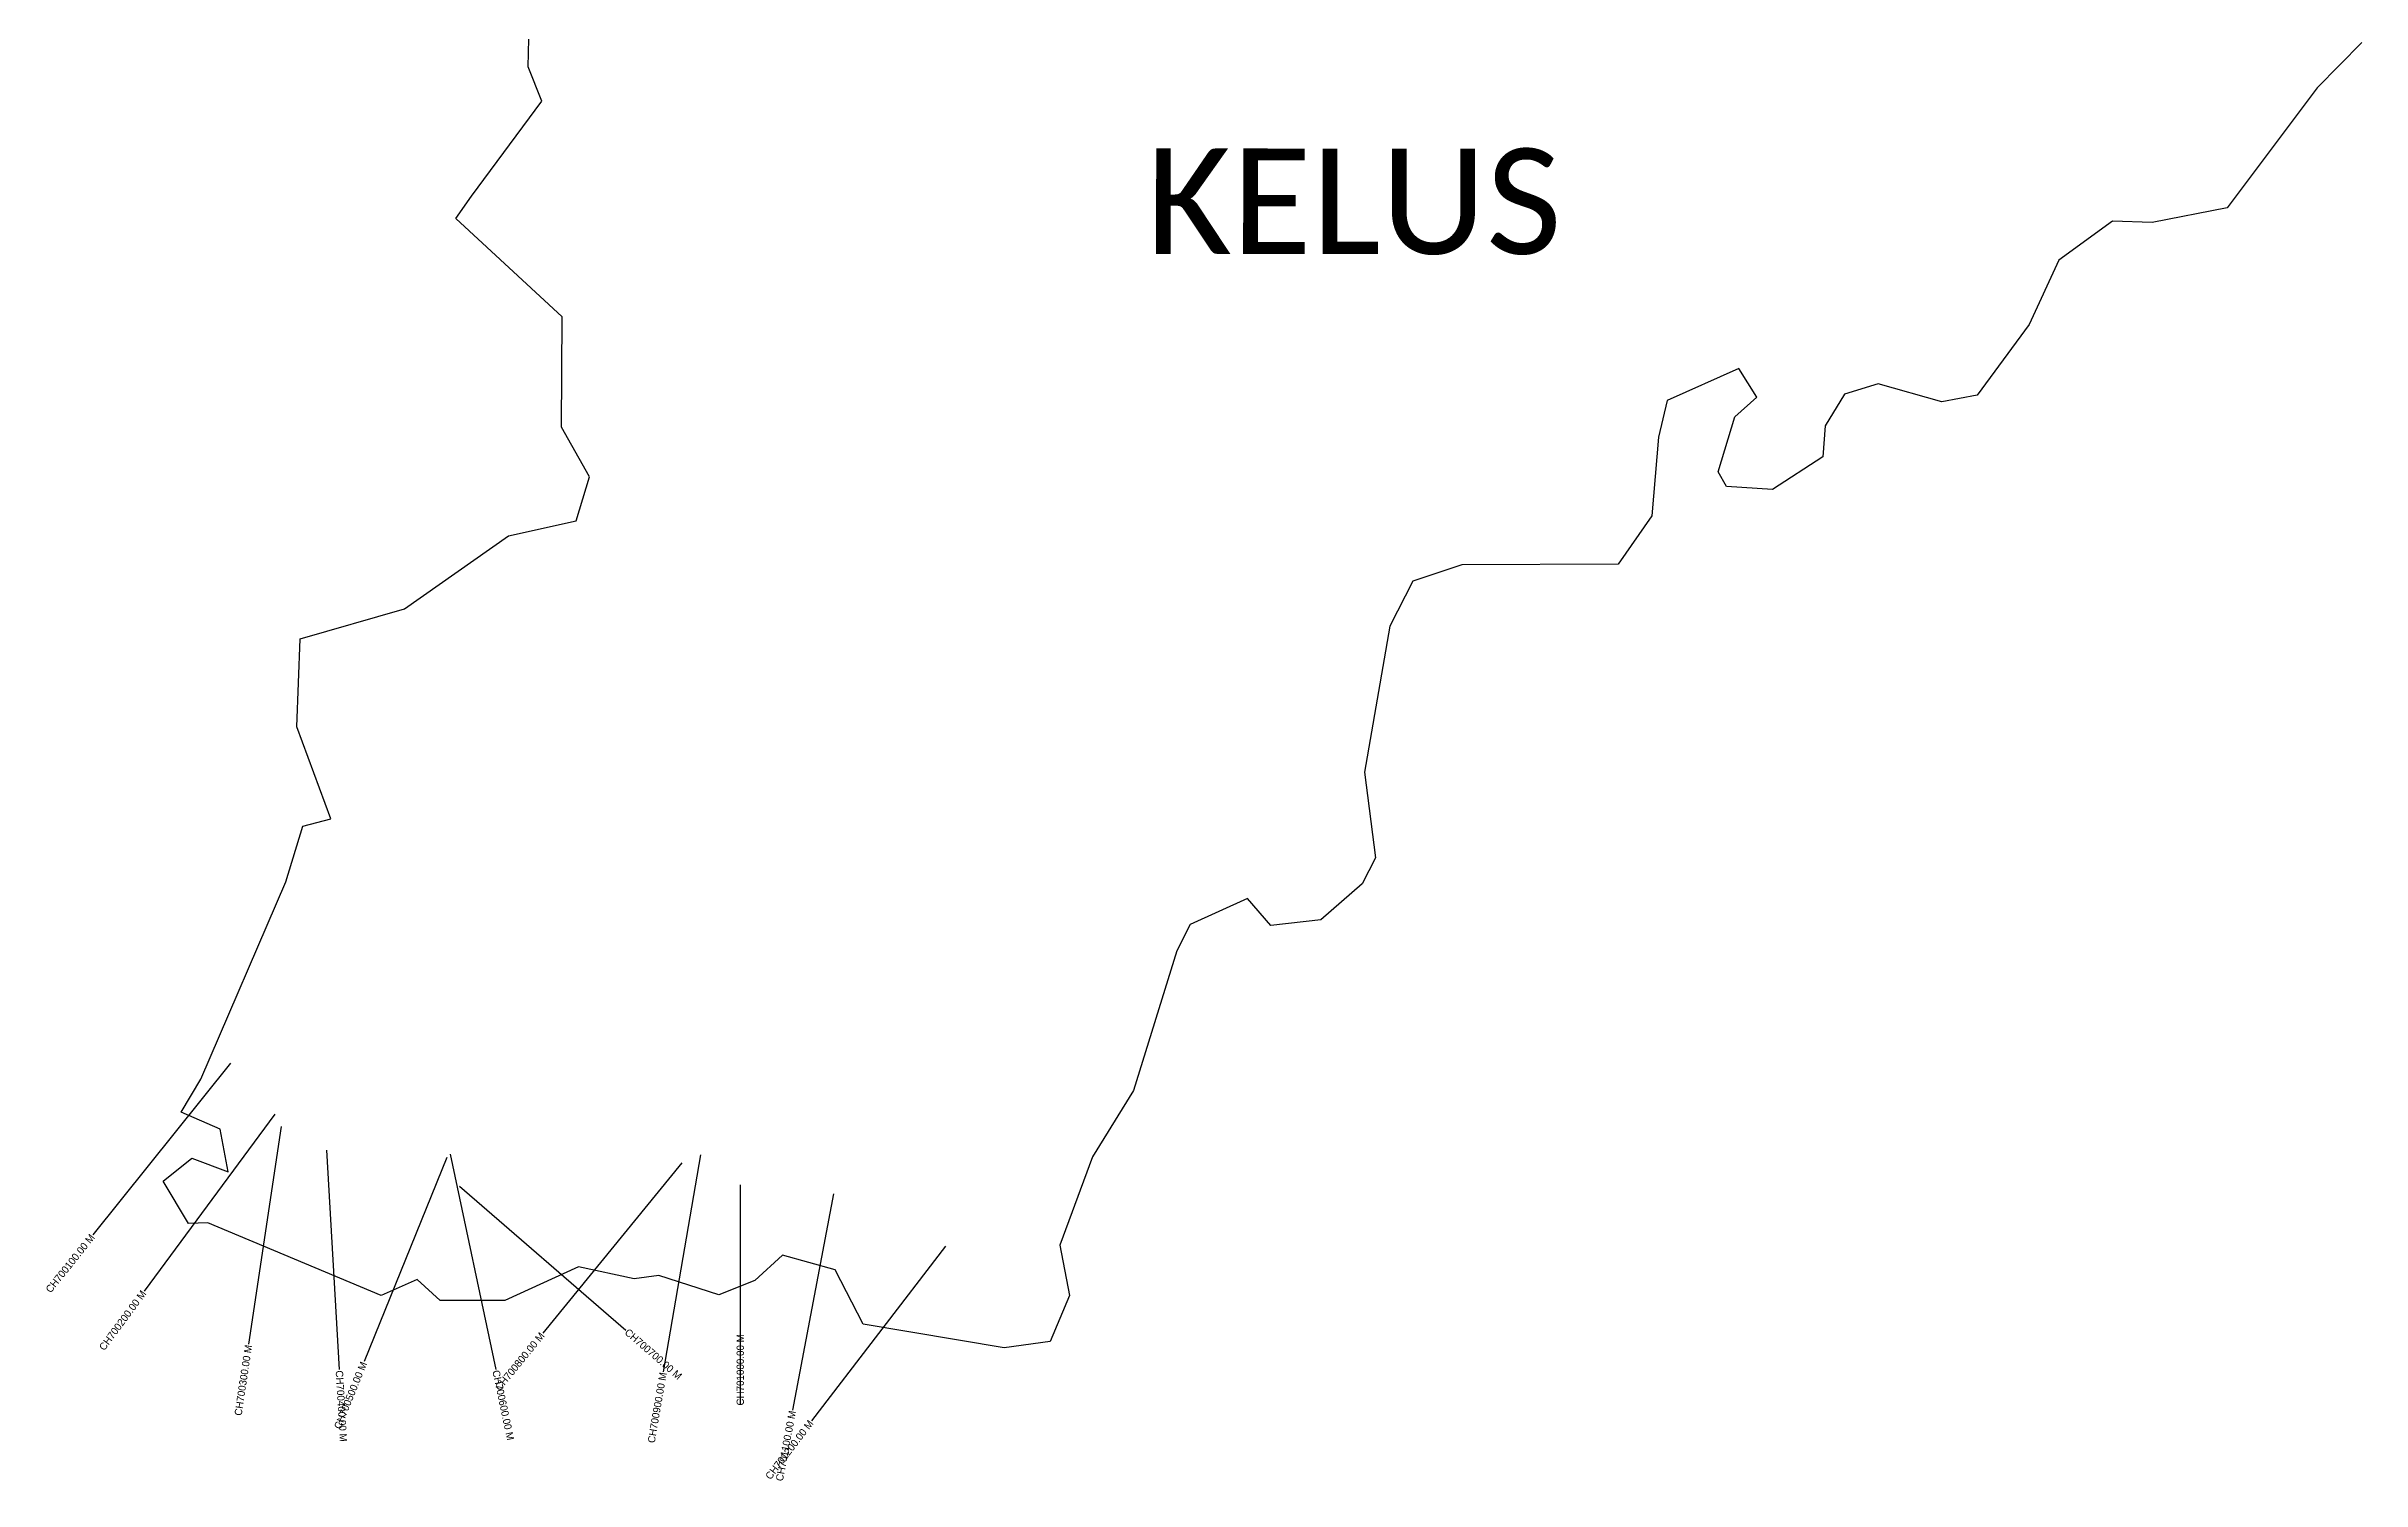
# Model space of a CAD drawing. Header units: metres. Extents: x 347678 to 350968, y 1759249 to 1763161.
# Drawn here: x 347678 to 350835, y 1759249 to 1761205 of the extents above; entities that cross this region are included whole.
import ezdxf
from ezdxf.enums import TextEntityAlignment as Align

# ---------------------------------------------------------------- set-up
doc = ezdxf.new("R2010")
doc.units = ezdxf.units.M
for name, color, linetype in [('CS', 134, 'Continuous'), ('CSMark', 6, 'Continuous'), ('village', 3, 'Continuous'), ('VILLAGE NAME', 250, 'Continuous')]:
    doc.layers.add(name, color=color, linetype=linetype)

msp = doc.modelspace()

# ---------------------------------------------------------------- linework, layer by layer
at = {"layer": 'CS'}
for p, q in [((347929, 1759818.7), (347741.4, 1759584.6)), ((347989.6, 1759749.4), (347811.4, 1759508.1)), ((347998.2, 1759732.3), (347953.7, 1759435.6)), ((348059.9, 1759700.4), (348077.3, 1759400.9)), ((348228.5, 1759694.6), (348290.7, 1759401.1)), ((348569.9, 1759693.8), (348519.1, 1759398.1)), ((348223.8, 1759690.1), (348111.3, 1759412)), ((348544.5, 1759683), (348354.8, 1759450.5)), ((348241.3, 1759651.2), (348468, 1759454.7)), ((348624.1, 1759652.9), (348624.1, 1759352.9)), ((348751.2, 1759640.6), (348695.5, 1759345.8)), ((348904.1, 1759569.1), (348721.3, 1759331.1))]:
    msp.add_line(p, q, dxfattribs=at)
at = {"layer": 'village', "color": 3, "true_color": 0x00ff00}
msp.add_polyline3d([(350835.1, 1761210.4, 0), (350774.4, 1761148.9, 0), (350651.6, 1760985, 0), (350549.2, 1760965, 0), (350495.5, 1760967, 0), (350422, 1760913.8, 0), (350381.8, 1760826.2, 0), (350310.6, 1760729.8, 0), (350262.8, 1760720.8, 0), (350175.8, 1760745, 0), (350129.9, 1760731, 0), (350103.4, 1760687.8, 0), (350100.1, 1760645.7, 0), (350031.6, 1760600.9, 0), (349969.1, 1760605.2, 0), (349957.5, 1760625.2, 0), (349980.5, 1760700.3, 0), (350010.1, 1760726.9, 0), (349985.7, 1760766, 0), (349888, 1760722.3, 0), (349876.1, 1760672.5, 0), (349867.2, 1760565.3, 0), (349821.1, 1760499.1, 0), (349607.9, 1760498.3, 0), (349541.1, 1760476.1, 0), (349509.8, 1760414.8, 0), (349475.3, 1760215.4, 0), (349490.2, 1760098.9, 0), (349472.1, 1760063.4, 0), (349415.9, 1760014.3, 0), (349347.4, 1760006.5, 0), (349315.8, 1760043.3, 0), (349237.5, 1760007.9, 0), (349219.2, 1759972.2, 0), (349160.3, 1759781.7, 0), (349104.5, 1759691.1, 0), (349059.7, 1759570.5, 0), (349073, 1759502.1, 0), (349046.7, 1759439.3, 0), (348983.8, 1759430.5, 0), (348791.8, 1759462.7, 0), (348753.6, 1759537.1, 0), (348681.6, 1759557.2, 0), (348644.1, 1759522.3, 0), (348595.1, 1759502.7, 0), (348513.1, 1759529.4, 0), (348479.3, 1759524.9, 0), (348403.5, 1759541.1, 0), (348303.2, 1759495.3, 0), (348215.1, 1759495.3, 0), (348183.6, 1759523.6, 0), (348134.4, 1759502.2, 0), (347898, 1759601.1, 0), (347871.7, 1759600.3, 0), (347837, 1759657.9, 0), (347876.3, 1759689.2, 0), (347925.8, 1759670.7, 0), (347914.9, 1759729, 0), (347861.7, 1759752.1, 0), (347888.7, 1759797, 0), (348004.6, 1760066, 0), (348027.4, 1760142, 0), (348065.9, 1760151.8, 0), (348019.5, 1760277.4, 0), (348023.8, 1760397.6, 0), (348166.2, 1760438.5, 0), (348308.3, 1760537.9, 0), (348400.5, 1760558.2, 0), (348418.5, 1760618.3, 0), (348380.3, 1760686.1, 0), (348381.1, 1760836.6, 0), (348236.2, 1760970.4, 0), (348257.6, 1761001.2, 0), (348353.6, 1761130.7, 0), (348335.1, 1761177.5, 0), (348337.2, 1761273.5, 0)], dxfattribs=at)

# ---------------------------------------------------------------- texts
at = {"layer": 'CSMark'}
for s, rotation, p in [('CH700100.00 M', 51.3029, (347740.8, 1759583.8)), ('CH700200.00 M', 53.5431, (347810.8, 1759507.3)), ('CH700800.00 M', 50.7872, (348354.2, 1759449.8)), ('CH700300.00 M', 81.4747, (347953.6, 1759434.6)), ('CH700500.00 M', 67.9706, (348110.9, 1759411)), ('CH700900.00 M', 80.2528, (348519, 1759397.1)), ('CH701100.00 M', 79.2971, (348695.3, 1759344.8)), ('CH701200.00 M', 52.4802, (348720.7, 1759330.3))]:
    msp.add_text(s, height=10, rotation=rotation, dxfattribs=at).set_placement(p, align=Align.MIDDLE_RIGHT)
for s, rotation, p in [('CH700700.00 M', 319.071, (348468.8, 1759454)), ('CH701000.00 M', 90, (348624.1, 1759351.9)), ('CH700400.00 M', 273.3374, (348077.4, 1759399.9)), ('CH700600.00 M', 281.9717, (348290.9, 1759400.1))]:
    msp.add_text(s, height=10, rotation=rotation, dxfattribs=at).set_placement(p, align=Align.MIDDLE_LEFT)
at = {"layer": 'VILLAGE NAME', "insert": (349177.7, 1761066.1), "char_height": 143.7, "attachment_point": 1, "rotation": 359.9793}
msp.add_mtext_dynamic_manual_height_columns('{\\fCalibri|b0|i0|c0|p34;KELUS}', width=1418, gutter_width=718.5, heights=[0], dxfattribs=at)

doc.saveas('drawing.dxf')
